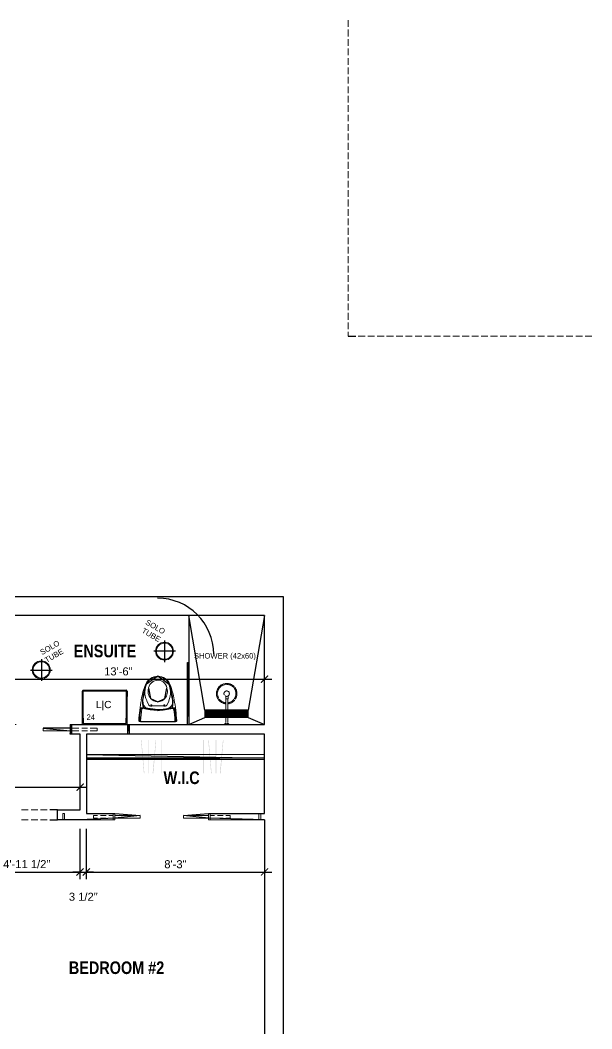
# Model space of a CAD drawing. Header units: millimetres. Extents: x 58 to 2247, y 57 to 1671.
# Drawn here: x 1171 to 1488, y 677 to 1238 of the extents above; entities that cross this region are included whole.
import ezdxf

# ---------------------------------------------------------------- set-up
doc = ezdxf.new("R2010")
doc.units = ezdxf.units.MM
doc.header["$LTSCALE"] = 0.5
for name, color, linetype in [('interior door main', 3, 'CONTINUOUS'), ('main floor interior line', 6, 'CONTINUOUS'), ('PDF_Geometry', 7, 'Continuous'), ('PDF_Solid Fills', 7, 'Continuous'), ('PDF_Text', 7, 'Continuous'), ('side window main', 5, 'CONTINUOUS')]:
    doc.layers.add(name, color=color, linetype=linetype)
doc.styles.add('PDF Arial Narrow Bold', font='ARIALNB.TTF')
doc.styles.add('PDF ArialMT', font='arial.ttf')

msp = doc.modelspace()

# ---------------------------------------------------------------- linework, layer by layer
at = {"layer": 'interior door main'}
msp.add_arc((1247.1, 885.08), 31.16, 0, 90, dxfattribs=at)
at = {"layer": 'main floor interior line'}
for points in [[(1317.02, 596.53), (1317.02, 917.01), (1149.5, 917.01), (1149.5, 1212.53), (1106.3, 1212.53)], [(1353.02, 1061.89), (1357.18, 1061.89)], [(1198.54, 845.97), (1306.54, 845.97), (1306.54, 906.53), (1144.54, 906.53), (1144.54, 845.97)], [(1297.42, 853.97), (1273.42, 853.97), (1264.54, 906.53), (1264.54, 845.97), (1306.54, 845.97)], [(1306.54, 906.53), (1264.54, 906.53)], [(1306.54, 906.53), (1297.42, 853.97)], [(1251.02, 892.69), (1251.02, 880.69)], [(1257.02, 886.69), (1245.02, 886.69)], [(1182.54, 882.29), (1182.54, 870.29)], [(1263.74, 845.97), (1263.74, 880.53), (1264.54, 845.97)], [(1176.54, 876.29), (1188.54, 876.29)], [(1306.54, 870.61), (1306.54, 875.17)], [(1140.54, 871.17), (1310.54, 871.17)], [(1257.31, 847.93), (1256.6, 855.06), (1247.09, 853.84), (1255.43, 855.39), (1255.61, 859.61), (1253.69, 868.04), (1247.21, 872.8), (1240.4, 868.11), (1238.74, 859.61), (1239.14, 855.39), (1247.12, 854.33)], [(1205.82, 846.61), (1205.5, 864.53), (1229.98, 865.09), (1205.18, 864.53), (1205.82, 846.61), (1229.58, 846.61), (1230.22, 864.53), (1229.58, 846.61)], [(1242.1, 866.28), (1243.22, 860.5), (1247.22, 858.64), (1251.13, 860.5), (1252.25, 866.28)], [(1257.02, 847.49), (1237.58, 847.49)], [(1264.54, 845.97), (1273.42, 849.97)], [(1297.42, 849.97), (1273.42, 849.97)], [(1297.42, 849.97), (1306.54, 845.97)], [(1198.54, 843.97), (1183.5, 843.97), (1198.54, 842.53)], [(1203.98, 840.53), (1198.54, 840.53), (1199.5, 845.97), (1198.54, 840.53)], [(1230.54, 840.53), (1230.54, 845.97), (1231.5, 840.53)], [(1207.5, 840.53), (1207.5, 796.53), (1223.42, 796.53), (1237.42, 795.49), (1223.42, 793.97), (1203.98, 793.01), (1191.42, 793.01)], [(1191.42, 798.53), (1203.98, 798.53), (1203.98, 840.53)], [(1306.54, 840.53), (1207.5, 840.53)], [(1306.54, 793.01), (1275.42, 793.97), (1261.42, 795.49), (1275.42, 796.53), (1306.54, 796.53), (1306.54, 840.53)], [(1207.5, 829.25), (1306.54, 827.25), (1207.5, 827.25), (1306.54, 826.61)], [(1105.02, 811.17), (1207.98, 811.17)], [(1187.26, 793.01), (1191.42, 793.01), (1191.42, 798.53), (1187.26, 798.53)], [(1306.54, 793.01), (1306.54, 607.01), (1144.54, 607.01), (1144.54, 793.01)], [(1203.98, 759.97), (1203.98, 787.97)], [(1207.5, 759.97), (1207.5, 787.97)], [(1140.54, 763.97), (1207.98, 763.97)], [(1203.98, 763.97), (1199.98, 763.97)], [(1203.5, 763.97), (1310.54, 763.97)], [(1211.5, 763.97), (1207.5, 763.97)]]:
    msp.add_lwpolyline(points, dxfattribs=at)
at = {"layer": 'PDF_Geometry', "color": 9, "lineweight": 5, "true_color": 0xc2c2c2}
for points in [[(1353.02, 1237.57), (1353.02, 1233.81)], [(1353.02, 1232.29), (1353.02, 1228.53)], [(1353.02, 1227.01), (1353.02, 1223.33)], [(1353.02, 1221.81), (1353.02, 1218.05)], [(1353.02, 1216.53), (1353.02, 1212.77)], [(1353.02, 1211.33), (1353.02, 1207.57)], [(1353.02, 1206.05), (1353.02, 1202.29)], [(1353.02, 1200.77), (1353.02, 1197.01)], [(1353.02, 1195.57), (1353.02, 1191.81)], [(1353.02, 1190.29), (1353.02, 1186.53)], [(1353.02, 1185.01), (1353.02, 1181.33)], [(1353.02, 1179.81), (1353.02, 1176.05)], [(1353.02, 1174.53), (1353.02, 1170.77)], [(1353.02, 1169.33), (1353.02, 1165.57)], [(1353.02, 1164.05), (1353.02, 1160.29)], [(1353.02, 1158.77), (1353.02, 1155.01)], [(1353.02, 1153.57), (1353.02, 1149.81)], [(1353.02, 1148.29), (1353.02, 1144.53)], [(1353.02, 1143.01), (1353.02, 1139.33)], [(1353.02, 1137.81), (1353.02, 1134.05)], [(1353.02, 1132.53), (1353.02, 1128.77)], [(1353.02, 1127.33), (1353.02, 1123.57)], [(1353.02, 1122.05), (1353.02, 1118.29)], [(1353.02, 1116.77), (1353.02, 1113.01)], [(1353.02, 1111.57), (1353.02, 1107.81)], [(1353.02, 1106.29), (1353.02, 1102.53)], [(1353.02, 1101.01), (1353.02, 1097.33)], [(1353.02, 1095.81), (1353.02, 1092.05)], [(1353.02, 1090.53), (1353.02, 1086.77)], [(1353.02, 1085.33), (1353.02, 1081.57)], [(1353.02, 1080.05), (1353.02, 1076.29)], [(1353.02, 1074.77), (1353.02, 1071.01)], [(1353.02, 1069.57), (1353.02, 1065.81)], [(1353.02, 1064.29), (1353.02, 1061.89), (1357.18, 1061.89)], [(1358.62, 1061.89), (1362.38, 1061.89)], [(1363.9, 1061.89), (1367.66, 1061.89)], [(1369.18, 1061.89), (1372.94, 1061.89)], [(1374.38, 1061.89), (1378.14, 1061.89)], [(1379.66, 1061.89), (1383.42, 1061.89)], [(1384.94, 1061.89), (1388.62, 1061.89)], [(1390.14, 1061.89), (1393.9, 1061.89)], [(1395.42, 1061.89), (1399.18, 1061.89)], [(1400.62, 1061.89), (1404.38, 1061.89)], [(1405.9, 1061.89), (1409.66, 1061.89)], [(1411.18, 1061.89), (1414.94, 1061.89)], [(1416.38, 1061.89), (1420.14, 1061.89)], [(1421.66, 1061.89), (1425.42, 1061.89)], [(1426.94, 1061.89), (1430.62, 1061.89)], [(1432.14, 1061.89), (1435.9, 1061.89)], [(1437.42, 1061.89), (1441.18, 1061.89)], [(1442.62, 1061.89), (1446.38, 1061.89)], [(1447.9, 1061.89), (1451.66, 1061.89)], [(1453.18, 1061.89), (1456.86, 1061.89)], [(1458.38, 1061.89), (1462.14, 1061.89)], [(1463.66, 1061.89), (1467.42, 1061.89)], [(1468.86, 1061.89), (1472.62, 1061.89)], [(1474.14, 1061.89), (1477.9, 1061.89)], [(1479.42, 1061.89), (1483.18, 1061.89)], [(1484.62, 1061.89), (1488.38, 1061.89)]]:
    msp.add_lwpolyline(points, dxfattribs=at)
at = {"layer": 'PDF_Geometry', "lineweight": 20}
for points in [[(1302.3, 607.01), (1302.3, 596.53), (1317.02, 596.53), (1317.02, 917.01), (1149.5, 917.01), (1149.5, 1212.53), (1106.3, 1212.53), (1106.3, 1201.97), (1139.02, 1201.97), (1139.02, 1003.49), (1010.54, 1003.49), (1010.54, 1051.01), (945.02, 1051.01), (945.02, 1162.05), (939.5, 1162.05), (939.5, 1040.53)], [(1198.54, 845.97), (1306.54, 845.97), (1306.54, 906.53), (1144.54, 906.53), (1144.54, 845.97), (1168.54, 845.97)], [(1223.42, 793.01), (1203.98, 793.01), (1191.42, 793.01), (1191.42, 798.53), (1203.98, 798.53), (1203.98, 840.53), (1198.54, 840.53)], [(1275.42, 796.53), (1306.54, 796.53), (1306.54, 840.53), (1207.5, 840.53), (1207.5, 796.53), (1223.42, 796.53)], [(1275.42, 793.01), (1306.54, 793.01), (1306.54, 607.01), (1144.54, 607.01), (1144.54, 793.01), (1155.42, 793.01), (1155.42, 798.53), (1109.02, 798.53), (1109.02, 803.25)]]:
    msp.add_lwpolyline(points, dxfattribs=at)
at = {"layer": 'PDF_Geometry', "lineweight": 5}
for points in [[(1306.54, 906.53), (1264.54, 906.53), (1264.54, 845.97), (1306.54, 845.97)], [(1229.98, 865.09), (1205.5, 865.09), (1205.5, 864.53), (1229.98, 864.53)], [(1203.98, 759.97), (1203.98, 787.97)], [(1207.5, 759.97), (1207.5, 787.97)]]:
    msp.add_lwpolyline(points, close=True, dxfattribs=at)
for points in [[(1264.54, 906.53), (1273.42, 853.97)], [(1306.54, 906.53), (1297.42, 853.97)], [(1251.02, 892.69), (1251.02, 880.69)], [(1257.02, 886.69), (1245.02, 886.69)], [(1182.54, 882.29), (1182.54, 870.29)], [(1263.74, 845.97), (1263.74, 880.53), (1264.54, 880.53), (1264.54, 845.97), (1273.42, 849.97)], [(1176.54, 876.29), (1188.54, 876.29)], [(1306.54, 870.61), (1306.54, 875.17)], [(1140.54, 871.17), (1310.54, 871.17)], [(1247.18, 872.61), (1247.34, 872.61)], [(1247.26, 872.45), (1247.26, 872.45)], [(1205.18, 864.53), (1205.18, 845.97)], [(1205.82, 864.53), (1205.82, 846.61), (1229.58, 846.61), (1229.58, 864.53)], [(1230.22, 864.53), (1230.22, 845.97)], [(1279.9, 864.13), (1279.82, 863.97)], [(1279.82, 863.81), (1279.82, 863.73), (1279.82, 863.65)], [(1279.98, 864.37), (1279.9, 864.21)], [(1280.06, 864.93), (1279.98, 864.77)], [(1279.98, 864.69), (1279.98, 864.45)], [(1280.22, 865.17), (1280.14, 865.01)], [(1280.3, 865.49), (1280.22, 865.25)], [(1280.38, 865.73), (1280.3, 865.57)], [(1280.38, 863.81), (1280.38, 863.65)], [(1280.54, 865.97), (1280.46, 865.81)], [(1280.54, 864.37), (1280.46, 864.13)], [(1280.46, 864.05), (1280.46, 863.89)], [(1280.7, 866.21), (1280.54, 866.05)], [(1280.54, 864.61), (1280.54, 864.45)], [(1280.7, 864.85), (1280.62, 864.69)], [(1280.86, 866.45), (1280.7, 866.29)], [(1280.78, 865.17), (1280.7, 865.01)], [(1280.86, 865.41), (1280.78, 865.25)], [(1281.02, 866.69), (1280.86, 866.53)], [(1281.02, 865.65), (1280.94, 865.57), (1280.94, 865.49)], [(1281.18, 866.85), (1281.02, 866.77)], [(1281.18, 865.89), (1281.02, 865.73)], [(1281.34, 866.13), (1281.18, 865.97)], [(1281.34, 867.09), (1281.26, 866.93)], [(1281.5, 866.37), (1281.34, 866.21)], [(1281.58, 867.25), (1281.42, 867.17)], [(1281.66, 866.61), (1281.5, 866.45)], [(1281.74, 867.49), (1281.66, 867.33)], [(1281.82, 866.77), (1281.74, 866.61)], [(1281.98, 867.65), (1281.82, 867.57)], [(1282.06, 867.01), (1281.9, 866.85)], [(1282.22, 867.81), (1282.06, 867.73)], [(1282.3, 867.17), (1282.22, 867.09), (1282.14, 867.01)], [(1282.46, 867.97), (1282.3, 867.89)], [(1282.46, 867.33), (1282.3, 867.25)], [(1282.7, 868.13), (1282.54, 868.05)], [(1282.7, 867.49), (1282.54, 867.41)], [(1282.94, 868.29), (1282.78, 868.21)], [(1282.94, 867.65), (1282.78, 867.57)], [(1283.18, 868.37), (1283.02, 868.29)], [(1283.18, 867.73), (1283.02, 867.65)], [(1283.42, 868.45), (1283.26, 868.37)], [(1283.5, 867.89), (1283.26, 867.81)], [(1283.74, 868.61), (1283.5, 868.53)], [(1283.74, 867.97), (1283.58, 867.89)], [(1283.98, 868.69), (1283.82, 868.61)], [(1283.98, 868.05), (1283.82, 868.05)], [(1284.22, 868.69), (1284.06, 868.69)], [(1284.3, 868.13), (1284.06, 868.13)], [(1284.06, 863.73), (1284.06, 863.49)], [(1284.22, 863.97), (1284.14, 863.81)], [(1284.38, 864.21), (1284.3, 864.05)], [(1284.54, 868.77), (1284.38, 868.77)], [(1284.54, 868.21), (1284.38, 868.13)], [(1284.62, 864.37), (1284.46, 864.21)], [(1284.78, 868.85), (1284.62, 868.77)], [(1284.78, 868.29), (1284.62, 868.21)], [(1284.78, 864.53), (1284.62, 864.45)], [(1285.1, 868.85), (1284.86, 868.85)], [(1285.1, 864.61), (1284.86, 864.53)], [(1285.1, 868.29), (1284.94, 868.29)], [(1285.34, 868.85), (1285.18, 868.85)], [(1285.34, 868.29), (1285.18, 868.29)], [(1285.34, 864.69), (1285.18, 864.61)], [(1285.66, 868.85), (1285.42, 868.85)], [(1285.66, 864.69), (1285.42, 864.69)], [(1285.66, 868.29), (1285.5, 868.29)], [(1285.9, 868.85), (1285.74, 868.85)], [(1285.9, 868.29), (1285.74, 868.29)], [(1285.9, 864.61), (1285.74, 864.69)], [(1286.14, 864.53), (1285.98, 864.61)], [(1286.22, 868.85), (1286.06, 868.85)], [(1286.22, 868.21), (1286.06, 868.29)], [(1286.38, 864.37), (1286.22, 864.45)], [(1286.46, 868.77), (1286.3, 868.77)], [(1286.46, 868.21), (1286.3, 868.21)], [(1286.62, 864.21), (1286.46, 864.29)], [(1286.78, 868.69), (1286.54, 868.77)], [(1286.78, 868.13), (1286.62, 868.21)], [(1286.78, 863.97), (1286.7, 864.13)], [(1287.02, 868.69), (1286.86, 868.69)], [(1287.02, 868.05), (1286.94, 868.13), (1286.86, 868.13)], [(1286.86, 863.73), (1286.86, 863.89)], [(1286.94, 863.49), (1286.94, 863.57), (1286.94, 863.65)], [(1287.26, 868.61), (1287.1, 868.61)], [(1287.26, 867.97), (1287.1, 868.05)], [(1287.58, 868.45), (1287.42, 868.53)], [(1287.58, 867.89), (1287.42, 867.97)], [(1287.82, 868.37), (1287.66, 868.45)], [(1287.82, 867.73), (1287.66, 867.81)], [(1288.06, 868.29), (1287.9, 868.37)], [(1288.06, 867.65), (1287.9, 867.73)], [(1288.3, 868.13), (1288.14, 868.21)], [(1288.3, 867.49), (1288.14, 867.57)], [(1288.54, 867.97), (1288.38, 868.05)], [(1288.54, 867.33), (1288.38, 867.41)], [(1288.78, 867.81), (1288.62, 867.89)], [(1288.78, 867.17), (1288.7, 867.17), (1288.62, 867.25)], [(1289.02, 867.65), (1288.86, 867.73)], [(1288.94, 866.93), (1288.86, 867.09)], [(1289.18, 866.77), (1289.02, 866.85)], [(1289.26, 867.49), (1289.1, 867.57)], [(1289.34, 866.53), (1289.26, 866.69)], [(1289.42, 867.25), (1289.34, 867.41)], [(1289.5, 866.37), (1289.42, 866.45)], [(1289.66, 867.09), (1289.5, 867.17)], [(1289.66, 866.13), (1289.58, 866.29)], [(1289.82, 866.85), (1289.74, 867.01)], [(1289.82, 865.89), (1289.74, 866.05)], [(1289.98, 866.69), (1289.9, 866.77)], [(1289.98, 865.65), (1289.9, 865.81)], [(1290.14, 866.45), (1290.06, 866.61)], [(1290.14, 865.41), (1290.06, 865.57)], [(1290.22, 865.09), (1290.14, 865.33)], [(1290.3, 866.21), (1290.22, 866.37)], [(1290.38, 864.85), (1290.3, 865.01)], [(1290.46, 865.97), (1290.38, 866.13)], [(1290.46, 864.61), (1290.38, 864.77)], [(1290.46, 864.29), (1290.46, 864.53)], [(1290.62, 865.73), (1290.54, 865.89)], [(1290.54, 864.05), (1290.54, 864.21)], [(1290.62, 863.73), (1290.54, 863.97)], [(1290.7, 865.41), (1290.62, 865.65)], [(1290.62, 863.49), (1290.62, 863.65)], [(1290.86, 865.17), (1290.78, 865.33)], [(1290.94, 864.93), (1290.86, 865.09)], [(1291.02, 864.69), (1290.94, 864.85)], [(1291.02, 864.37), (1291.02, 864.53)], [(1291.1, 864.13), (1291.1, 864.29)], [(1291.18, 863.81), (1291.1, 864.05)], [(1291.18, 863.57), (1291.18, 863.73)], [(1242.22, 856.69), (1241.1, 859.17)], [(1252.3, 856.69), (1253.5, 859.17)], [(1279.82, 863.57), (1279.82, 863.41)], [(1279.82, 863.25), (1279.82, 863.09)], [(1279.82, 863.01), (1279.82, 862.85)], [(1279.82, 862.69), (1279.82, 862.61), (1279.82, 862.53)], [(1279.82, 862.45), (1279.9, 862.29)], [(1279.9, 862.13), (1279.9, 861.97)], [(1279.98, 861.89), (1279.98, 861.73)], [(1279.98, 861.65), (1280.06, 861.49), (1280.06, 861.41)], [(1280.06, 861.33), (1280.14, 861.17)], [(1280.22, 861.09), (1280.3, 860.93)], [(1280.3, 860.85), (1280.38, 860.69)], [(1280.38, 863.49), (1280.38, 863.33)], [(1280.38, 863.25), (1280.38, 863.09)], [(1280.38, 862.93), (1280.38, 862.77)], [(1280.38, 862.69), (1280.38, 862.61), (1280.38, 862.53)], [(1280.46, 862.37), (1280.46, 862.21)], [(1280.46, 862.13), (1280.54, 861.97)], [(1280.46, 860.61), (1280.46, 860.45), (1280.54, 860.37)], [(1280.54, 861.89), (1280.62, 861.65)], [(1280.54, 860.29), (1280.7, 860.21)], [(1280.62, 861.57), (1280.7, 861.41)], [(1280.7, 861.33), (1280.78, 861.17)], [(1280.7, 860.13), (1280.78, 859.97)], [(1280.86, 861.09), (1280.94, 860.85)], [(1280.86, 859.89), (1280.94, 859.73)], [(1280.94, 860.77), (1280.94, 860.69), (1281.02, 860.61)], [(1281.02, 859.65), (1281.1, 859.49), (1281.18, 859.49)], [(1281.1, 860.53), (1281.18, 860.37)], [(1281.18, 859.41), (1281.34, 859.25)], [(1281.26, 860.29), (1281.34, 860.21)], [(1281.42, 860.13), (1281.5, 859.97)], [(1281.42, 859.25), (1281.58, 859.09)], [(1281.58, 859.89), (1281.66, 859.73)], [(1281.58, 859.01), (1281.74, 858.85)], [(1281.74, 859.65), (1281.9, 859.57)], [(1281.82, 858.85), (1281.9, 858.77), (1281.98, 858.69)], [(1281.98, 859.49), (1282.06, 859.33)], [(1282.06, 858.61), (1282.22, 858.53)], [(1282.14, 859.25), (1282.22, 859.17), (1282.3, 859.17)], [(1282.3, 858.53), (1282.46, 858.37), (1282.62, 858.21)], [(1282.38, 859.09), (1282.54, 859.01)], [(1282.62, 858.93), (1282.78, 858.85)], [(1282.7, 858.21), (1282.86, 858.13)], [(1282.86, 858.77), (1283.02, 858.69)], [(1283.02, 858.05), (1283.18, 857.97)], [(1283.1, 858.61), (1283.26, 858.53)], [(1283.26, 857.97), (1283.42, 857.89)], [(1283.34, 858.53), (1283.5, 858.45)], [(1283.58, 858.45), (1283.74, 858.37)], [(1283.9, 858.29), (1283.98, 858.21), (1284.06, 858.21)], [(1283.98, 863.41), (1283.98, 863.25)], [(1283.98, 863.17), (1283.98, 863.01)], [(1283.98, 862.93), (1283.98, 862.85), (1284.06, 862.69)], [(1284.06, 862.61), (1284.14, 862.45)], [(1284.14, 858.21), (1284.3, 858.21)], [(1284.22, 862.37), (1284.3, 862.21)], [(1284.38, 862.13), (1284.54, 862.05)], [(1284.38, 858.21), (1284.62, 858.13)], [(1284.62, 861.97), (1284.78, 861.89)], [(1284.7, 858.13), (1284.86, 858.05)], [(1284.86, 861.81), (1285.02, 861.73)], [(1284.94, 861.65), (1284.94, 861.81)], [(1284.94, 861.33), (1284.94, 861.57)], [(1284.94, 861.09), (1284.94, 861.25)], [(1284.94, 860.77), (1284.94, 861.01)], [(1284.94, 860.53), (1284.94, 860.69)], [(1284.94, 860.05), (1284.94, 860.21), (1284.94, 860.29), (1284.94, 860.37)], [(1284.94, 859.73), (1284.94, 859.97)], [(1284.94, 859.49), (1284.94, 859.65)], [(1284.94, 859.17), (1284.94, 859.41)], [(1284.94, 858.93), (1284.94, 859.09)], [(1284.94, 858.61), (1284.94, 858.85)], [(1284.94, 858.37), (1284.94, 858.53)], [(1285.02, 858.05), (1284.94, 858.05), (1284.94, 858.29)], [(1284.94, 857.81), (1284.94, 857.97)], [(1285.02, 860.21), (1285.26, 860.21)], [(1285.1, 861.73), (1285.18, 861.73), (1285.26, 861.65)], [(1285.34, 861.65), (1285.42, 861.65), (1285.58, 861.65)], [(1285.34, 860.21), (1285.5, 860.21)], [(1285.58, 860.21), (1285.82, 860.21)], [(1285.66, 861.65), (1285.74, 861.65), (1285.82, 861.73)], [(1285.9, 861.73), (1285.98, 861.73), (1286.06, 861.81)], [(1285.9, 860.21), (1286.06, 860.21)], [(1286.06, 858.05), (1286.22, 858.05)], [(1286.14, 861.81), (1286.22, 861.89), (1286.3, 861.89)], [(1286.14, 860.05), (1286.14, 860.21), (1286.22, 860.29), (1286.22, 860.45)], [(1286.14, 859.73), (1286.14, 859.97)], [(1286.14, 859.49), (1286.14, 859.65)], [(1286.14, 859.17), (1286.14, 859.41)], [(1286.14, 858.93), (1286.14, 859.09)], [(1286.14, 858.61), (1286.14, 858.85)], [(1286.14, 858.37), (1286.14, 858.53)], [(1286.14, 858.05), (1286.14, 858.29)], [(1286.14, 857.81), (1286.14, 857.97)], [(1286.22, 861.65), (1286.22, 861.81)], [(1286.22, 861.41), (1286.22, 861.57)], [(1286.22, 861.09), (1286.22, 861.25)], [(1286.22, 860.85), (1286.22, 861.01)], [(1286.22, 860.53), (1286.22, 860.69)], [(1286.3, 858.13), (1286.46, 858.13)], [(1286.38, 861.97), (1286.46, 862.05), (1286.54, 862.13)], [(1286.54, 858.13), (1286.7, 858.21)], [(1286.62, 862.13), (1286.7, 862.21), (1286.7, 862.29)], [(1286.78, 862.37), (1286.86, 862.45), (1286.86, 862.53)], [(1286.86, 858.21), (1287.02, 858.29)], [(1286.94, 862.93), (1287.02, 863.01), (1287.02, 863.09)], [(1286.94, 862.61), (1286.94, 862.77), (1286.94, 862.85)], [(1287.02, 863.17), (1287.02, 863.33)], [(1287.1, 858.29), (1287.26, 858.37)], [(1287.34, 858.37), (1287.5, 858.45)], [(1287.58, 858.53), (1287.82, 858.61)], [(1287.74, 857.97), (1287.9, 858.05)], [(1287.9, 858.61), (1287.98, 858.69), (1288.06, 858.69)], [(1287.98, 858.05), (1288.14, 858.13)], [(1288.14, 858.77), (1288.3, 858.85)], [(1288.22, 858.13), (1288.3, 858.21), (1288.38, 858.29)], [(1288.38, 858.93), (1288.54, 859.01)], [(1288.46, 858.29), (1288.62, 858.45)], [(1288.62, 859.09), (1288.7, 859.17)], [(1288.7, 858.45), (1288.86, 858.61)], [(1288.78, 859.25), (1288.86, 859.25), (1288.94, 859.41)], [(1288.94, 858.61), (1289.1, 858.77)], [(1289.02, 859.41), (1289.18, 859.57)], [(1289.18, 859.65), (1289.34, 859.81)], [(1289.18, 858.77), (1289.18, 858.85), (1289.34, 858.93)], [(1289.34, 859.01), (1289.5, 859.17)], [(1289.42, 859.81), (1289.5, 859.97)], [(1289.58, 860.05), (1289.66, 860.21)], [(1289.58, 859.17), (1289.74, 859.33)], [(1289.74, 860.29), (1289.82, 860.45)], [(1289.74, 859.41), (1289.9, 859.57)], [(1289.9, 860.53), (1289.98, 860.69)], [(1289.98, 859.65), (1290.06, 859.73)], [(1290.06, 860.77), (1290.06, 860.85), (1290.14, 860.93)], [(1290.14, 861.01), (1290.22, 861.17)], [(1290.14, 859.81), (1290.22, 859.97)], [(1290.22, 861.33), (1290.3, 861.49)], [(1290.3, 860.05), (1290.38, 860.21)], [(1290.38, 861.57), (1290.46, 861.73)], [(1290.46, 861.81), (1290.46, 861.97)], [(1290.46, 860.29), (1290.54, 860.45)], [(1290.54, 862.37), (1290.62, 862.53)], [(1290.54, 862.13), (1290.54, 862.29)], [(1290.54, 860.53), (1290.62, 860.69)], [(1290.62, 863.17), (1290.62, 863.41)], [(1290.62, 862.93), (1290.62, 863.09)], [(1290.62, 862.61), (1290.62, 862.77), (1290.62, 862.85)], [(1290.7, 860.85), (1290.78, 861.01)], [(1290.78, 861.09), (1290.86, 861.25)], [(1290.86, 861.33), (1290.94, 861.49)], [(1291.02, 861.89), (1291.1, 862.05)], [(1291.02, 861.57), (1291.02, 861.81)], [(1291.1, 862.13), (1291.1, 862.37)], [(1291.18, 863.25), (1291.18, 863.49)], [(1291.18, 863.01), (1291.18, 863.17)], [(1291.18, 862.69), (1291.18, 862.93)], [(1291.18, 862.45), (1291.18, 862.61)], [(1243.18, 856.13), (1243.42, 856.13), (1243.9, 856.13)], [(1243.98, 856.13), (1243.98, 856.85), (1243.34, 856.85), (1243.34, 856.13)], [(1243.9, 856.21), (1243.9, 856.21)], [(1243.98, 856.45), (1247.18, 856.45), (1250.54, 856.45)], [(1251.18, 856.13), (1250.62, 856.13), (1250.62, 856.85), (1251.18, 856.85), (1251.18, 856.13), (1251.42, 856.13)], [(1250.62, 856.21), (1250.62, 856.21)], [(1297.42, 849.97), (1273.42, 849.97), (1273.42, 853.97), (1297.42, 853.97), (1297.42, 849.97), (1306.54, 845.97)], [(1283.5, 857.81), (1283.66, 857.81)], [(1283.74, 857.73), (1283.82, 857.73), (1283.98, 857.65)], [(1284.06, 857.65), (1284.22, 857.65)], [(1284.3, 857.65), (1284.46, 857.57)], [(1284.62, 857.57), (1284.78, 857.49)], [(1284.86, 857.49), (1284.94, 857.49), (1284.94, 857.65)], [(1284.94, 857.25), (1284.94, 857.41)], [(1284.94, 856.93), (1284.94, 857.09)], [(1284.94, 856.69), (1284.94, 856.85)], [(1284.94, 856.37), (1284.94, 856.53)], [(1284.94, 856.13), (1284.94, 856.29)], [(1284.94, 855.81), (1284.94, 855.97)], [(1284.94, 855.57), (1284.94, 855.73)], [(1284.94, 855.25), (1284.94, 855.41)], [(1284.94, 854.93), (1284.94, 855.17)], [(1284.94, 854.69), (1284.94, 854.85)], [(1284.94, 854.37), (1284.94, 854.61)], [(1284.94, 854.13), (1284.94, 854.29)], [(1284.94, 853.81), (1284.94, 854.05)], [(1284.94, 853.57), (1284.94, 853.73)], [(1284.94, 853.25), (1284.94, 853.49)], [(1284.94, 853.01), (1284.94, 853.17)], [(1284.94, 852.69), (1284.94, 852.93)], [(1284.94, 852.45), (1284.94, 852.61)], [(1284.94, 852.13), (1284.94, 852.37)], [(1286.14, 857.65), (1286.14, 857.49), (1286.3, 857.49)], [(1286.14, 857.25), (1286.14, 857.41)], [(1286.14, 856.93), (1286.14, 857.09)], [(1286.14, 856.69), (1286.14, 856.85)], [(1286.14, 856.37), (1286.14, 856.53)], [(1286.14, 856.13), (1286.14, 856.29)], [(1286.14, 855.81), (1286.14, 855.97)], [(1286.14, 855.57), (1286.14, 855.73)], [(1286.14, 855.25), (1286.14, 855.41)], [(1286.14, 854.93), (1286.14, 855.17)], [(1286.14, 854.69), (1286.14, 854.85)], [(1286.14, 854.37), (1286.14, 854.61)], [(1286.14, 854.13), (1286.14, 854.29)], [(1286.14, 853.81), (1286.14, 854.05)], [(1286.14, 853.57), (1286.14, 853.73)], [(1286.14, 853.25), (1286.14, 853.49)], [(1286.14, 853.01), (1286.14, 853.17)], [(1286.14, 852.69), (1286.14, 852.93)], [(1286.14, 852.45), (1286.14, 852.61)], [(1286.14, 852.13), (1286.14, 852.37)], [(1286.38, 857.57), (1286.54, 857.57)], [(1286.7, 857.57), (1286.86, 857.65)], [(1286.94, 857.65), (1287.1, 857.73)], [(1287.18, 857.73), (1287.26, 857.73), (1287.42, 857.81)], [(1287.5, 857.81), (1287.66, 857.89)], [(1257.02, 847.49), (1237.58, 847.49)], [(1284.94, 851.89), (1284.94, 852.05)], [(1284.94, 851.57), (1284.94, 851.81)], [(1284.94, 851.33), (1284.94, 851.49)], [(1284.94, 851.01), (1284.94, 851.25)], [(1284.94, 850.77), (1284.94, 850.93)], [(1284.94, 850.45), (1284.94, 850.69)], [(1284.94, 850.21), (1284.94, 850.37)], [(1284.94, 849.89), (1284.94, 850.13)], [(1284.94, 849.65), (1284.94, 849.81)], [(1284.94, 849.33), (1284.94, 849.57)], [(1284.94, 849.09), (1284.94, 849.25)], [(1284.94, 848.77), (1284.94, 848.93)], [(1284.94, 848.53), (1284.94, 848.69)], [(1284.94, 848.21), (1284.94, 848.37)], [(1284.94, 847.97), (1284.94, 848.13)], [(1284.94, 847.65), (1284.94, 847.81)], [(1284.94, 847.41), (1284.94, 847.57)], [(1284.94, 847.09), (1284.94, 847.25)], [(1284.94, 846.85), (1284.94, 847.01)], [(1286.14, 851.89), (1286.14, 852.05)], [(1286.14, 851.57), (1286.14, 851.81)], [(1286.14, 851.33), (1286.14, 851.49)], [(1286.14, 851.01), (1286.14, 851.25)], [(1286.14, 850.77), (1286.14, 850.93)], [(1286.14, 850.45), (1286.14, 850.69)], [(1286.14, 850.21), (1286.14, 850.37)], [(1286.14, 849.89), (1286.14, 850.13)], [(1286.14, 849.65), (1286.14, 849.81)], [(1286.14, 849.33), (1286.14, 849.57)], [(1286.14, 849.09), (1286.14, 849.25)], [(1286.14, 848.77), (1286.14, 848.93)], [(1286.14, 848.53), (1286.14, 848.69)], [(1286.14, 848.21), (1286.14, 848.37)], [(1286.14, 847.97), (1286.14, 848.13)], [(1286.14, 847.65), (1286.14, 847.81)], [(1286.14, 847.41), (1286.14, 847.57)], [(1286.14, 847.09), (1286.14, 847.25)], [(1286.14, 846.85), (1286.14, 847.01)], [(1203.34, 843.97), (1199.5, 843.97)], [(1199.5, 842.53), (1203.34, 842.53)], [(1208.14, 843.97), (1204.94, 843.97)], [(1204.94, 842.53), (1208.14, 842.53)], [(1209.66, 842.53), (1213.5, 842.53), (1213.5, 843.97), (1209.66, 843.97)], [(1284.46, 846.37), (1284.46, 846.29), (1284.38, 846.21), (1284.38, 845.97), (1284.62, 845.97)], [(1285.1, 846.53), (1284.94, 846.53), (1284.78, 846.53), (1284.7, 846.53), (1284.62, 846.53), (1284.54, 846.45)], [(1284.7, 845.97), (1284.94, 845.97)], [(1284.94, 846.53), (1284.94, 846.69)], [(1285.02, 845.97), (1285.18, 845.97)], [(1285.34, 846.53), (1285.18, 846.53)], [(1285.26, 845.97), (1285.5, 845.97), (1285.66, 845.97)], [(1285.66, 846.53), (1285.5, 846.53)], [(1285.9, 846.53), (1285.74, 846.53)], [(1285.74, 845.97), (1285.9, 845.97)], [(1285.98, 845.97), (1286.22, 845.97)], [(1286.14, 846.69), (1286.14, 846.53), (1286.06, 846.53)], [(1286.54, 846.45), (1286.46, 846.53), (1286.38, 846.53), (1286.3, 846.53), (1286.14, 846.53)], [(1286.3, 845.97), (1286.46, 845.97)], [(1286.54, 845.97), (1286.7, 845.97), (1286.7, 846.21), (1286.7, 846.29), (1286.62, 846.29), (1286.62, 846.37)], [(1306.54, 829.25), (1207.5, 829.25)], [(1306.54, 827.25), (1207.5, 827.25)], [(1306.54, 826.61), (1207.5, 826.61)], [(1203.98, 811.17), (1203.98, 815.17)], [(1105.02, 811.17), (1207.98, 811.17)], [(1171.5, 798.53), (1175.26, 798.53)], [(1176.78, 798.53), (1180.54, 798.53)], [(1181.98, 798.53), (1185.74, 798.53)], [(1187.26, 798.53), (1191.42, 798.53), (1191.42, 796.53)], [(1175.26, 793.01), (1171.5, 793.01)], [(1180.54, 793.01), (1176.78, 793.01)], [(1185.74, 793.01), (1181.98, 793.01)], [(1191.42, 795.01), (1191.42, 793.01), (1187.26, 793.01)], [(1213.74, 793.97), (1211.42, 793.97), (1211.42, 795.49), (1213.74, 795.49)], [(1215.34, 795.49), (1218.46, 795.49)], [(1218.46, 793.97), (1215.34, 793.97)], [(1220.06, 795.49), (1222.38, 795.49)], [(1222.38, 793.97), (1220.06, 793.97)], [(1278.7, 795.49), (1276.38, 795.49)], [(1276.38, 793.97), (1278.7, 793.97)], [(1283.5, 795.49), (1280.3, 795.49)], [(1280.3, 793.97), (1283.5, 793.97)], [(1285.1, 793.97), (1287.42, 793.97), (1287.42, 795.49), (1285.1, 795.49)], [(1140.54, 763.97), (1207.98, 763.97)], [(1211.5, 763.97), (1207.5, 763.97), (1203.98, 763.97), (1199.98, 763.97)], [(1203.5, 763.97), (1310.54, 763.97)], [(1306.54, 763.97), (1306.54, 767.97)]]:
    msp.add_lwpolyline(points, dxfattribs=at)
for points in [[(1254.03, 868.11, 0.314189), (1247.21, 872.8, 0.314189), (1240.4, 868.11)], [(1240.66, 868.04, 0.050617), (1238.74, 859.61, 0.112669), (1239.14, 855.39)], [(1242.1, 866.28, 0.268292), (1243.22, 860.5, 0.219603), (1247.13, 858.64)], [(1247.22, 858.64, 0.219603), (1251.13, 860.5, 0.268292), (1252.25, 866.28)], [(1255.22, 855.39, 0.112669), (1255.61, 859.61, 0.050617), (1253.69, 868.04)], [(1238.94, 855.39, 0.069163), (1247.12, 854.33, 0.07003), (1255.43, 855.39)], [(1247.09, 853.84, 0.067839), (1255.46, 854.94, -0.401884), (1256, 854.64)], [(1256.93, 847.6, 0.392395), (1257.31, 847.93, 0.027906), (1256.6, 855.06)], [(1256.35, 847.6, 0.284339), (1256.69, 847.78, 0.179547), (1256.73, 848.03)]]:
    msp.add_lwpolyline(points, format="xyb", dxfattribs=at)
at = {"layer": 'PDF_Geometry', "color": 253, "lineweight": 5, "true_color": 0xa1a1a1}
for points in [[(1273.66, 849.97), (1273.66, 853.97)], [(1274.06, 849.97), (1274.06, 853.97)], [(1274.46, 849.97), (1274.46, 853.97)], [(1274.86, 849.97), (1274.86, 853.97)], [(1275.26, 849.97), (1275.26, 853.97)], [(1275.66, 849.97), (1275.66, 853.97)], [(1276.06, 849.97), (1276.06, 853.97)], [(1276.46, 849.97), (1276.46, 853.97)], [(1276.86, 849.97), (1276.86, 853.97)], [(1277.26, 849.97), (1277.26, 853.97)], [(1277.66, 849.97), (1277.66, 853.97)], [(1277.98, 849.97), (1277.98, 853.97)], [(1278.38, 849.97), (1278.38, 853.97)], [(1278.78, 849.97), (1278.78, 853.97)], [(1279.18, 849.97), (1279.18, 853.97)], [(1279.58, 849.97), (1279.58, 853.97)], [(1279.98, 849.97), (1279.98, 853.97)], [(1280.38, 849.97), (1280.38, 853.97)], [(1280.78, 849.97), (1280.78, 853.97)], [(1281.18, 849.97), (1281.18, 853.97)], [(1281.58, 849.97), (1281.58, 853.97)], [(1281.98, 849.97), (1281.98, 853.97)], [(1282.38, 849.97), (1282.38, 853.97)], [(1282.78, 849.97), (1282.78, 853.97)], [(1283.18, 849.97), (1283.18, 853.97)], [(1283.58, 849.97), (1283.58, 853.97)], [(1283.98, 849.97), (1283.98, 853.97)], [(1284.38, 849.97), (1284.38, 853.97)], [(1284.78, 849.97), (1284.78, 853.97)], [(1285.18, 849.97), (1285.18, 853.97)], [(1285.58, 849.97), (1285.58, 853.97)], [(1285.98, 849.97), (1285.98, 853.97)], [(1286.38, 849.97), (1286.38, 853.97)], [(1286.78, 849.97), (1286.78, 853.97)], [(1287.18, 849.97), (1287.18, 853.97)], [(1287.58, 849.97), (1287.58, 853.97)], [(1287.9, 849.97), (1287.9, 853.97)], [(1288.3, 849.97), (1288.3, 853.97)], [(1288.7, 849.97), (1288.7, 853.97)], [(1289.1, 849.97), (1289.1, 853.97)], [(1289.5, 849.97), (1289.5, 853.97)], [(1289.9, 849.97), (1289.9, 853.97)], [(1290.3, 849.97), (1290.3, 853.97)], [(1290.7, 849.97), (1290.7, 853.97)], [(1291.1, 849.97), (1291.1, 853.97)], [(1291.5, 849.97), (1291.5, 853.97)], [(1291.9, 849.97), (1291.9, 853.97)], [(1292.3, 849.97), (1292.3, 853.97)], [(1292.7, 849.97), (1292.7, 853.97)], [(1293.1, 849.97), (1293.1, 853.97)], [(1293.5, 849.97), (1293.5, 853.97)], [(1293.9, 849.97), (1293.9, 853.97)], [(1294.3, 849.97), (1294.3, 853.97)], [(1294.7, 849.97), (1294.7, 853.97)], [(1295.1, 849.97), (1295.1, 853.97)], [(1295.5, 849.97), (1295.5, 853.97)], [(1295.9, 849.97), (1295.9, 853.97)], [(1296.3, 849.97), (1296.3, 853.97)], [(1296.7, 849.97), (1296.7, 853.97)], [(1297.1, 849.97), (1297.1, 853.97)]]:
    msp.add_lwpolyline(points, dxfattribs=at)
at = {"layer": 'PDF_Geometry', "lineweight": 9}
for points in [[(1198.54, 843.97), (1183.5, 843.97), (1183.5, 842.53), (1198.54, 842.53)], [(1198.54, 845.97), (1198.54, 840.53)], [(1199.5, 840.53), (1199.5, 845.97)], [(1230.54, 840.53), (1230.54, 845.97)], [(1231.5, 845.97), (1231.5, 840.53)], [(1223.42, 795.49), (1237.42, 795.49), (1237.42, 793.97), (1223.42, 793.97)], [(1275.42, 795.49), (1261.42, 795.49), (1261.42, 793.97), (1275.42, 793.97)]]:
    msp.add_lwpolyline(points, dxfattribs=at)
for points in [[(1194.38, 796.53), (1194.38, 793.01), (1195.42, 793.01), (1195.42, 796.53)], [(1223.42, 796.53), (1223.42, 793.01), (1222.38, 793.01), (1222.38, 796.53)], [(1275.42, 796.53), (1275.42, 793.01), (1276.38, 793.01), (1276.38, 796.53)], [(1304.38, 796.53), (1304.38, 793.01), (1303.42, 793.01), (1303.42, 796.53)]]:
    msp.add_lwpolyline(points, close=True, dxfattribs=at)
at = {"layer": 'PDF_Geometry', "lineweight": 5}
for centre, radius in [((1250.94, 886.76), 5), ((1250.94, 886.76), 4.52), ((1182.45, 876.36), 5), ((1182.45, 876.36), 4.52)]:
    msp.add_circle(centre, radius, dxfattribs=at)
for centre, radius, start, end in [((1247.34, 865.56), 7.08, 91.3293, 159.7247), ((1247.18, 865.72), 6.84, 89.8846, 150.0458), ((1247.74, 865.08), 5.8, 127.3755, 167.8656), ((1247.02, 865.96), 4.6, 88.764, 127.3755), ((1247.34, 865.96), 4.68, 52.7014, 92.5598), ((1247.26, 865.72), 6.84, 29.9542, 90.1154), ((1247.1, 865.56), 7.08, 20.2753, 88.6707), ((1246.62, 865.08), 5.8, 12.1344, 52.6245), ((1286.86, 850.92), 49.64, 159.7248, 169.7772), ((1251.1, 863.96), 11.08, 152.2266, 204.8016), ((1243.26, 863.96), 11.08, 335.1984, 27.7734), ((1207.5, 850.92), 49.64, 10.2228, 20.2752), ((1336.86, 841.64), 100.44, 169.6345, 176.2261), ((1243.18, 859.08), 4.52, 175.7153, 250.8233), ((1251.18, 859.08), 4.52, 289.1767, 4.2847), ((1157.49, 841.64), 100.44, 3.7739, 10.3655), ((1301.18, 845.08), 64.2, 171.0627, 177.4567), ((1290.38, 845.96), 52.76, 170.4969, 177.7917), ((1238.14, 855), 0.28, 98.6847, 165.3223), ((1239.58, 845.56), 9.8, 93.5102, 98.6846), ((1238.78, 854.52), 0.44, 76.366, 163.9435), ((1247.1, 885.08), 31.16, 254.7729, 270.0824), ((1243.1, 857.24), 1, 206.2134, 269.198), ((1243.34, 856.28), 0.12, 202.0606, 250.1312), ((1251.02, 856.28), 0.12, 289.8688, 337.9394), ((1251.34, 857.24), 1, 270.802, 333.7866), ((1254.86, 845.56), 9.8, 81.3154, 86.4898), ((1203.97, 845.96), 52.76, 2.2083, 9.5031), ((1256.3, 855), 0.28, 14.6777, 81.3153), ((1237.26, 848.28), 0.6, 175.622, 272.285), ((1237.5, 847.96), 0.36, 184.8614, 270.5605), ((1237.98, 847.96), 0.36, 169.4203, 210.1355), ((1238.06, 847.96), 0.36, 210.1355, 273.6256), ((1257.18, 848.28), 0.6, 267.715, 4.378)]:
    msp.add_arc(centre, radius, start, end, dxfattribs=at)
at = {"layer": 'PDF_Solid Fills', "transparency": 33554559}
for points in [[(1304.3, 869.41), (1304.7, 868.93), (1308.3, 873.41)], [(1304.7, 868.93), (1308.3, 873.41), (1308.7, 872.93)], [(1238.14, 837.33), (1237.9, 837.25), (1239.74, 818.93)], [(1237.9, 837.25), (1239.74, 818.93), (1239.5, 818.85)], [(1242.14, 837.33), (1241.9, 837.33), (1242.14, 818.85)], [(1241.9, 837.33), (1242.14, 818.85), (1241.9, 818.85)], [(1246.06, 837.33), (1244.7, 818.85), (1244.38, 818.93)], [(1246.3, 837.25), (1246.06, 837.33), (1244.7, 818.85)], [(1249.18, 837.33), (1248.94, 837.33), (1249.18, 818.85)], [(1248.94, 837.33), (1249.18, 818.85), (1248.94, 818.85)], [(1272.62, 837.33), (1272.3, 837.33), (1272.62, 818.85)], [(1272.3, 837.33), (1272.62, 818.85), (1272.3, 818.85)], [(1275.5, 837.33), (1275.26, 837.25), (1277.1, 818.93)], [(1275.26, 837.25), (1277.1, 818.93), (1276.86, 818.85)], [(1279.66, 837.33), (1279.42, 837.33), (1279.66, 818.85)], [(1279.42, 837.33), (1279.66, 818.85), (1279.42, 818.85)], [(1283.42, 837.33), (1282.06, 818.85), (1281.74, 818.93)], [(1283.66, 837.25), (1283.42, 837.33), (1282.06, 818.85)], [(1201.82, 809.41), (1202.22, 808.93), (1205.82, 813.41)], [(1202.22, 808.93), (1205.82, 813.41), (1206.22, 812.93)], [(1201.82, 762.21), (1202.22, 761.81), (1205.82, 766.21)], [(1201.82, 762.21), (1202.22, 761.81), (1205.82, 766.21)], [(1202.22, 761.81), (1205.82, 766.21), (1206.22, 765.81)], [(1202.22, 761.81), (1205.82, 766.21), (1206.22, 765.81)], [(1209.34, 766.21), (1205.74, 761.81), (1205.34, 762.21)], [(1209.34, 766.21), (1205.74, 761.81), (1205.34, 762.21)], [(1209.74, 765.81), (1209.34, 766.21), (1205.74, 761.81)], [(1209.74, 765.81), (1209.34, 766.21), (1205.74, 761.81)], [(1304.3, 762.21), (1304.7, 761.81), (1308.3, 766.21)], [(1304.7, 761.81), (1308.3, 766.21), (1308.7, 765.81)]]:
    msp.add_solid(points, dxfattribs=at)
at = {"layer": 'side window main'}
msp.add_lwpolyline([(1264.54, 845.97), (1306.54, 845.97), (1306.54, 906.53), (1264.54, 906.53), (1264.54, 845.97)], dxfattribs=at)

# ---------------------------------------------------------------- texts
at = {"layer": 'PDF_Text', "char_height": 3.018, "attachment_point": 4, "style": 'PDF ArialMT'}
for s, insert, rotation in [('SOLO', (1240.77, 903.22), 329.914), ('TUBE', (1238.69, 898.58), 329.9519), ('SOLO', (1182.14, 885.78), 30.086), ('TUBE', (1184.7, 881.46), 30.0477)]:
    msp.add_mtext(s, dxfattribs=dict(at, insert=insert, rotation=rotation))
at = {"layer": 'PDF_Text', "attachment_point": 4}
for s, insert, char_height, style in [('ENSUITE', (1200.5, 886.81), 7, 'PDF Arial Narrow Bold'), ('SHOWER (42x60)', (1267.3, 883.74), 3.0175, 'PDF ArialMT'), ('13\'-6"', (1217.38, 875.49), 4.452, 'PDF ArialMT'), ('L|C', (1212.82, 856.48), 4.023, 'PDF ArialMT'), ('24', (1207.62, 850.06), 3.018, 'PDF ArialMT'), ('W.I.C', (1250.42, 816.32), 7, 'PDF Arial Narrow Bold'), ('4\'-11 1/2"', (1161.29, 768.37), 4.452, 'PDF ArialMT'), ('8\'-3"', (1250.82, 768.29), 4.452, 'PDF ArialMT'), ('3 1/2"', (1197.78, 750.21), 4.452, 'PDF ArialMT'), ('BEDROOM #2', (1197.78, 710.72), 7, 'PDF Arial Narrow Bold')]:
    msp.add_mtext(s, dxfattribs=dict(at, insert=insert, char_height=char_height, style=style))

doc.saveas('drawing.dxf')
